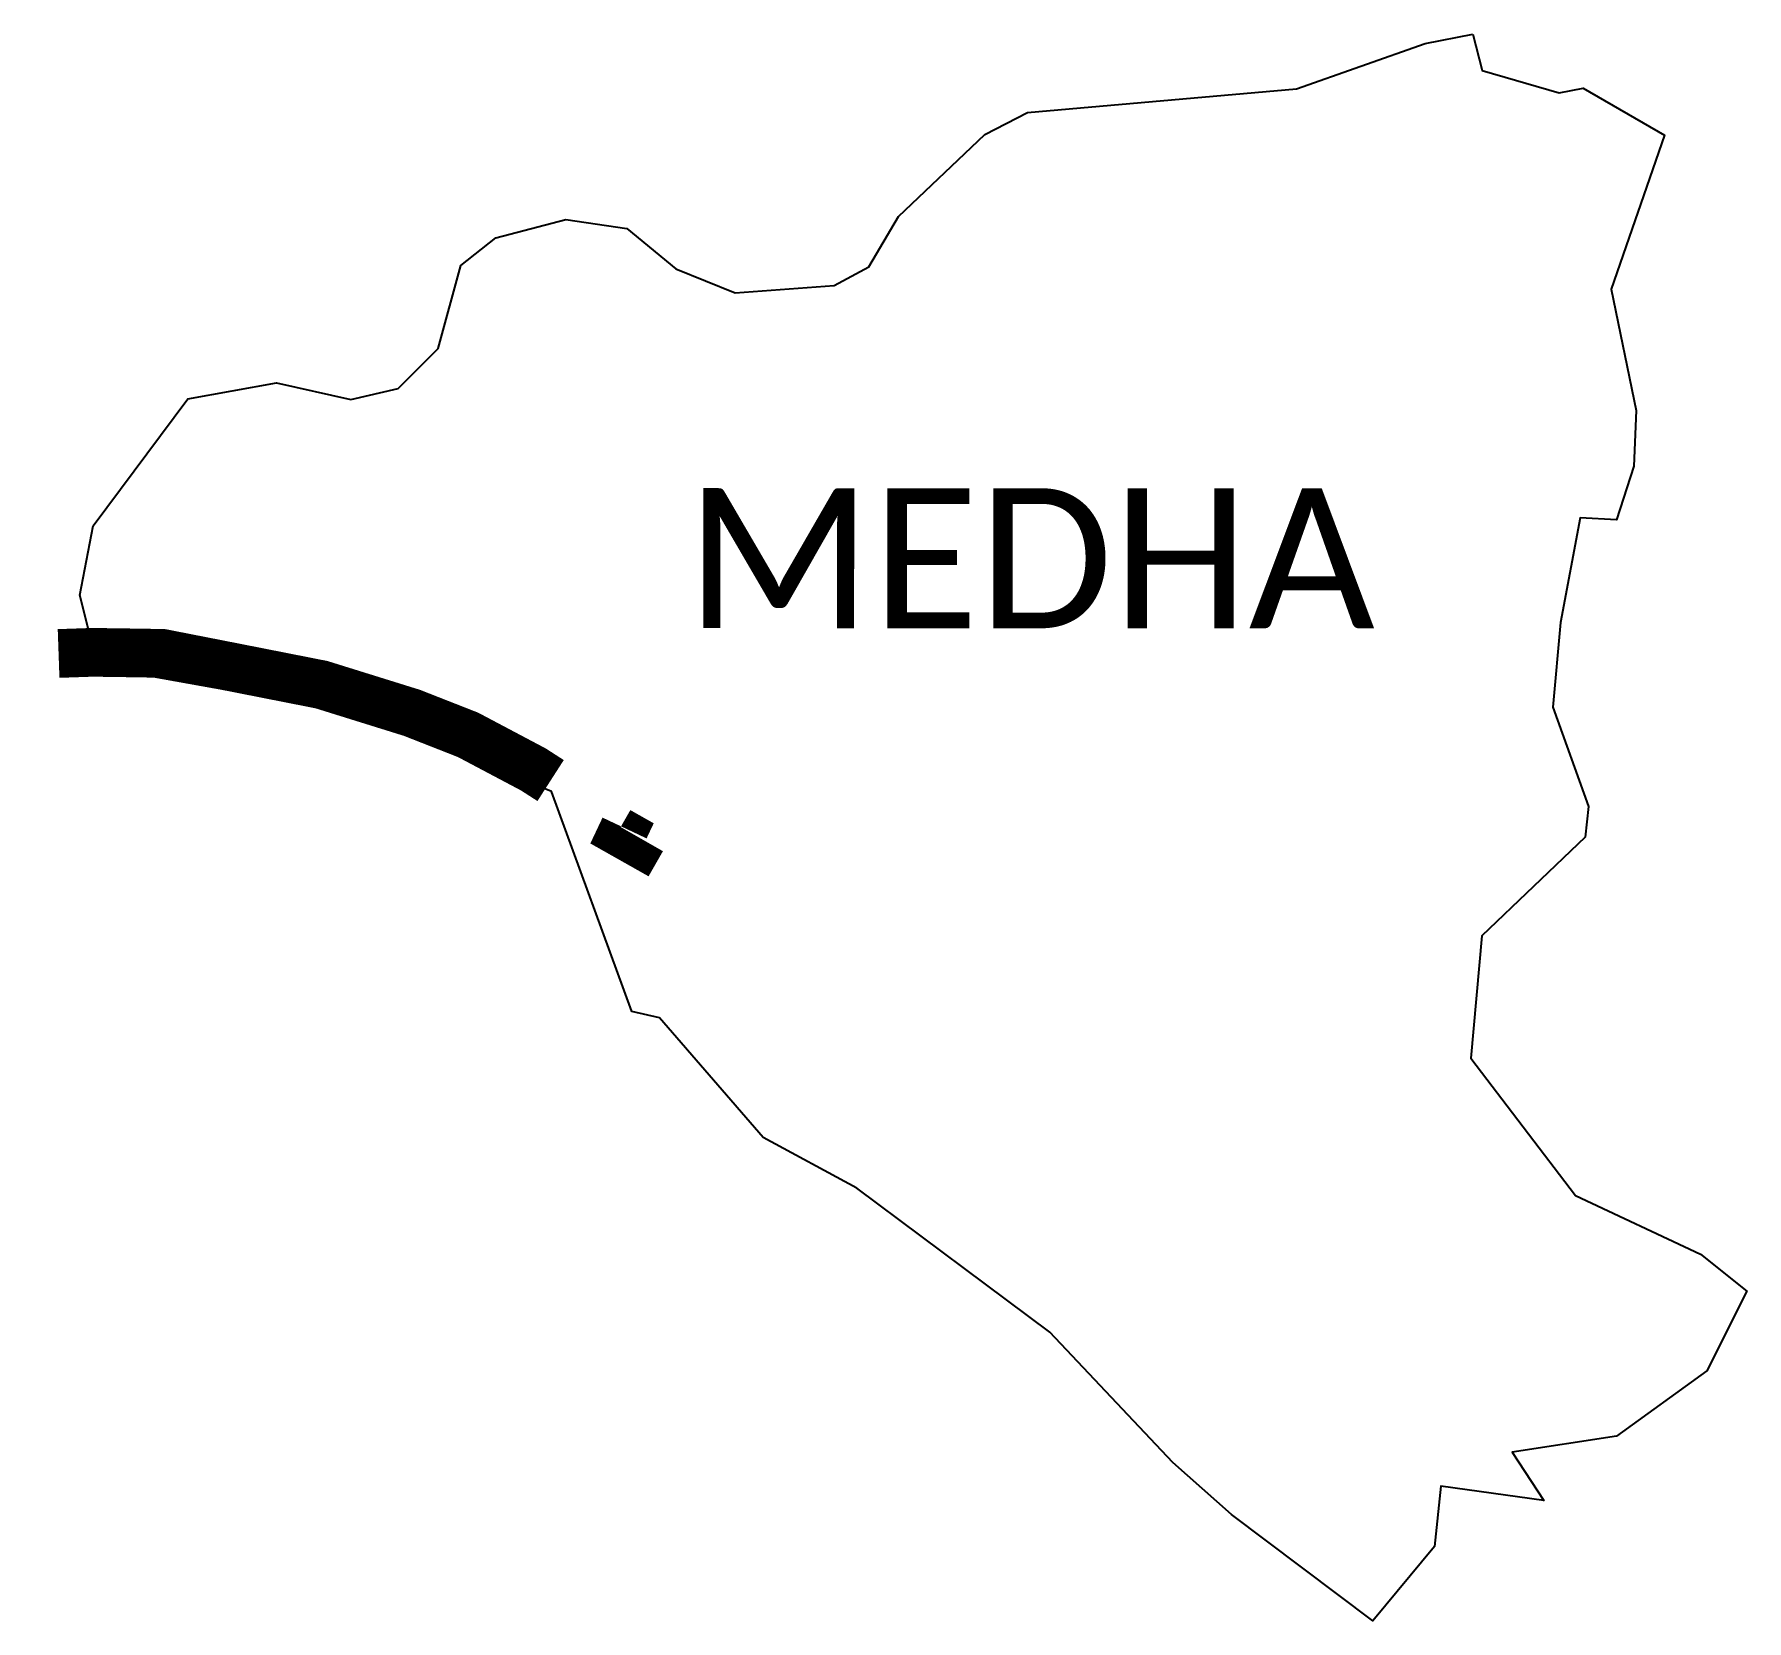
# Model space of a CAD drawing. Header units: metres. Extents: x 343218 to 344976, y 1761609 to 1763237.
import ezdxf

# ---------------------------------------------------------------- set-up
doc = ezdxf.new("R2010")
doc.units = ezdxf.units.M
doc.layers.add('ARTIFICIALLY PROTECTED', color=10, linetype='Continuous')
doc.layers.add('VILLAGE NAME', color=250, linetype='Continuous')

msp = doc.modelspace()

# ---------------------------------------------------------------- linework, layer by layer
at = {"color": 3}
for points in [[(344704.3, 1763199.9), (344783.6, 1763176.7), (344808, 1763181.8), (344891.7, 1763133.4), (344836.9, 1762975.4), (344862.4, 1762850.7), (344860.3, 1762793.7), (344842.4, 1762738.5), (344805.1, 1762740.7), (344784.9, 1762633.2), (344777.1, 1762546.5), (344813.7, 1762444.6), (344810.2, 1762413.1), (344704, 1762311.8), (344692.8, 1762186.3), (344800.2, 1762045.3), (344928.5, 1761984.9), (344976.1, 1761947), (344935.2, 1761865.2), (344842.2, 1761798.4), (344735.4, 1761781.9), (344767.7, 1761732.4), (344662, 1761747.1), (344655.4, 1761685.2), (344592.2, 1761608.9), (344447, 1761718), (344386.9, 1761771.3), (344260.5, 1761905), (344062.7, 1762052.9), (343966.5, 1762104.7), (343859.9, 1762227.6), (343831.5, 1762234.1), (343749.2, 1762460), (343550.2, 1762540), (343283.5, 1762587.7), (343265, 1762661.3), (343278.5, 1762732.4), (343375.9, 1762862.7), (343466.9, 1762879.2), (343543, 1762862.2), (343591.7, 1762873.3), (343632.8, 1762914.4), (343655.9, 1762999.5), (343692.1, 1763028.2), (343763.8, 1763046.9), (343826.3, 1763037.5), (343876.8, 1762996.1), (343937.6, 1762971.6), (344039.4, 1762979.3), (344075, 1762998.3), (344105.2, 1763050.1), (344194.1, 1763134.1), (344237.8, 1763156.6), (344514, 1763180.9), (344646, 1763227.5), (344694.9, 1763237)], [(344694.9, 1763237), (344704.3, 1763199.9)]]:
    msp.add_lwpolyline(points, dxfattribs=at)
at = {"layer": 'ARTIFICIALLY PROTECTED', "const_width": 50, "flags": 128}
for points in [[(343243.1, 1762601.5), (343277.7, 1762602.7), (343312.5, 1762602.2), (343349.7, 1762601.6), (343421.7, 1762587.5), (343513, 1762569.5), (343605.8, 1762540.6), (343663.4, 1762518), (343730.3, 1762482.6), (343748.2, 1762471.1)], [(343824.1, 1762422.4), (343821.5, 1762416.9), (343839.4, 1762406.8), (343841.8, 1762411)]]:
    msp.add_lwpolyline(points, dxfattribs=at)

# ---------------------------------------------------------------- texts
at = {"layer": 'VILLAGE NAME', "insert": (343886.6, 1762771.2), "char_height": 143.7, "attachment_point": 1, "rotation": 359.9793}
msp.add_mtext_dynamic_manual_height_columns('{\\fCalibri|b0|i0|c0|p34;MEDHA}', width=1418, gutter_width=718.5, heights=[0], dxfattribs=at)

doc.saveas('drawing.dxf')
